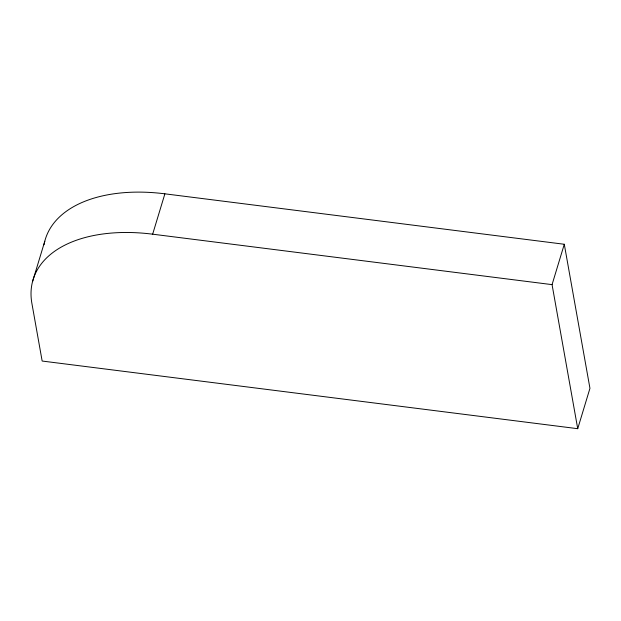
<?xml version="1.0" encoding="UTF-8"?>
<svg xmlns="http://www.w3.org/2000/svg" width="621" height="621" viewBox="0 0 621 621"><rect width="100%" height="100%" fill="white"/><g stroke="black" fill="none" stroke-linecap="round" stroke-linejoin="round"><path stroke-width="0.93" d="M32.548 281.639L44.782 241.266M152.657 234.187L164.891 193.822L564.287 244.263L589.95 388.319L577.724 428.692L42.158 361.042L31.896 303.421A141.029 81.568 16.9 0 1 152.657 234.187L552.061 284.635L577.724 428.692M552.061 284.635L564.287 244.263M44.021 244.752A141.029 81.568 16.9 0 1 164.891 193.822"/></g></svg>
